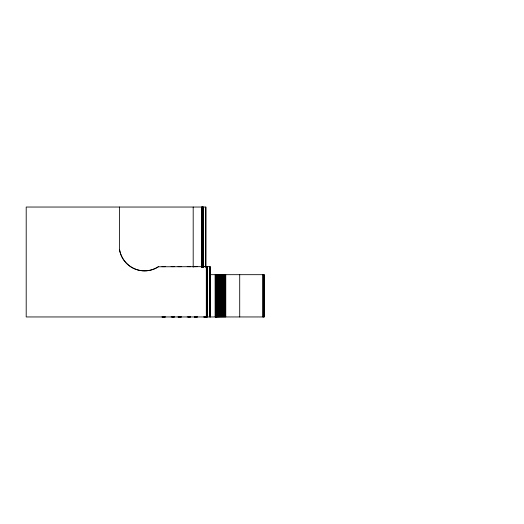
<?xml version="1.0" encoding="UTF-8"?>
<svg xmlns="http://www.w3.org/2000/svg" width="524" height="524" viewBox="0 0 524 524"><rect width="100%" height="100%" fill="white"/><g stroke="black" fill="none" stroke-linecap="round" stroke-linejoin="round"><path stroke-width="0.79" d="M206.312 316.954L206.312 266.644M206.862 316.954L206.862 266.644M206.967 316.954L206.967 266.644M207.281 316.954L207.281 266.644M207.491 316.954L207.491 266.644M210.052 266.644L210.065 316.954L210.098 266.644L158.386 266.781A25.368 25.368 0 0 1 119.518 249.476L119.498 207.039M178.068 266.637L180.61 266.637M174.499 266.637L171.112 266.631M178.055 316.954L181.147 316.954M174.485 316.961L171.099 316.954M190.52 316.961L187.199 316.954M206.522 266.644L203.502 266.644M174.23 266.637L172.062 266.637M194.325 316.954L197.437 316.954M206.515 316.961L203.489 316.954M174.21 316.961L172.049 316.961M190.35 316.961L188.312 316.961M205.821 207.039L205.801 267.286L205.847 207.039L26.207 207.039L26.2 316.954L264.253 316.954L264.253 274.681L209.731 274.681M165.06 266.631L161.975 266.631L165.46 266.637M188.581 266.644L190.671 266.644L187.212 266.637M196.349 266.637L194.07 266.644L197.266 266.644M204.91 266.644L206.436 266.644L206.423 316.954L204.406 316.961M165.047 316.954L161.955 316.954L165.446 316.961M181.455 266.644L178.212 266.637M181.442 316.961L178.193 316.961M197.253 316.961L194.358 316.961M263.965 274.681L263.965 316.954M263.834 274.681L263.834 316.954M263.094 274.681L263.094 316.954M262.884 274.681L262.884 316.954M239.71 274.681L239.71 316.954M225.772 274.681L225.772 316.954M225.215 274.681L225.215 316.954M224.665 274.681L224.665 316.954M224.115 274.681L224.115 316.954M223.571 274.681L223.571 316.954M223.034 274.681L223.034 316.954M222.504 274.681L222.504 316.954M221.98 274.681L221.98 316.954M221.469 274.681L221.469 316.954M220.971 274.681L220.971 316.954M220.486 274.681L220.486 316.954M220.014 274.681L220.014 316.954M219.556 274.681L219.556 316.954M219.117 274.681L219.117 316.954M218.698 274.681L218.698 316.954M218.298 274.681L218.298 316.954M217.918 274.681L217.918 316.954M217.558 274.681L217.558 316.954M217.218 274.681L217.218 316.954M216.903 274.681L216.903 316.954M216.615 274.681L216.615 316.954M216.353 274.681L216.353 316.954M216.117 274.681L216.117 316.954M215.901 274.681L215.901 316.954M215.718 274.681L215.718 316.954M215.561 274.681L215.561 316.954M215.429 274.681L215.429 316.954M215.331 316.954L215.259 274.681L215.2 316.954M210.209 274.681L210.209 316.954M209.895 266.644L209.895 316.954M203.161 207.039L203.161 267.286M203.057 207.039L203.057 267.286M202.952 207.039L202.952 267.286M202.847 207.039L202.847 267.286M202.742 207.039L202.742 267.286M202.631 207.039L202.631 267.286M202.198 207.039L202.198 267.286M202.087 207.039L202.087 267.286M201.864 207.039L201.864 267.286M201.753 207.039L201.753 267.286M193.192 207.039L193.192 267.286M158.359 266.729A25.466 25.362 90 0 1 119.492 249.483"/></g></svg>
